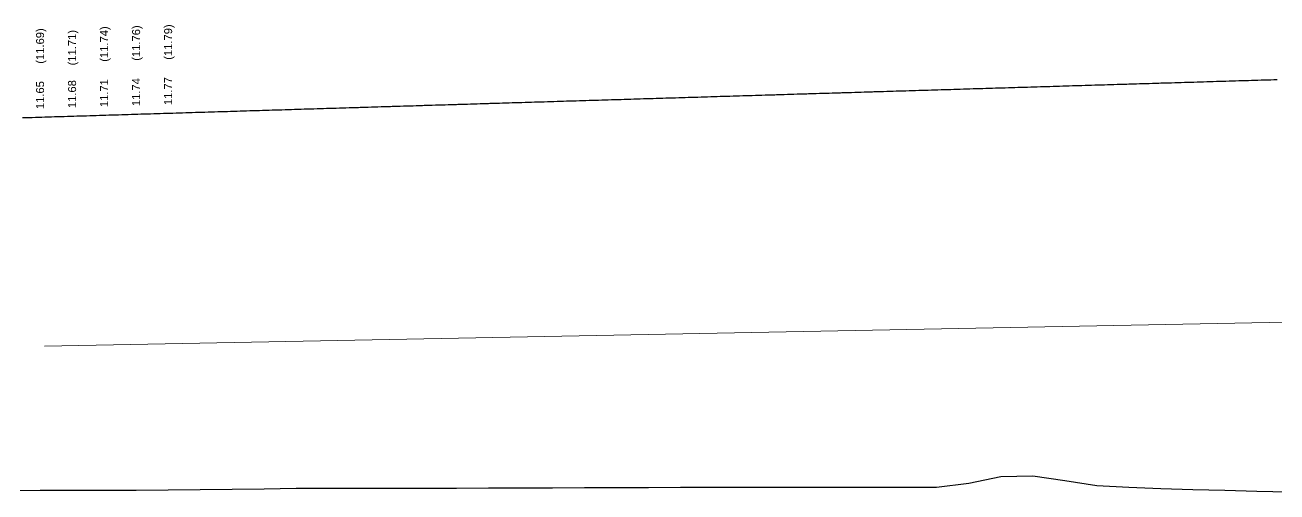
# Model space of a CAD drawing. Header units: millimetres. Extents: x 1864 to 10174863, y -4887456 to 5366151.
# Drawn here: x 9742549 to 9781645, y 4668 to 19246 of the extents above; entities that cross this region are included whole.
import ezdxf
from ezdxf.enums import TextEntityAlignment as Align

# ---------------------------------------------------------------- set-up
doc = ezdxf.new("R2010")
doc.units = ezdxf.units.MM
doc.layers.add('ИС_Тонкая', color=3, linetype='Continuous', lineweight=18)
for name, color, linetype in [('Красный профиль', 1, 'Continuous'), ('Рабочие отметки', 7, 'Continuous'), ('Рабочие отметки доп.', 7, 'Continuous'), ('Черный профиль', 3, 'Continuous')]:
    doc.layers.add(name, color=color, linetype=linetype)
doc.styles.get("Standard").update_dxf_attribs({"font": 'arial.ttf'})

msp = doc.modelspace()

# ---------------------------------------------------------------- linework, layer by layer
at = {"layer": 'ИС_Тонкая'}
msp.add_lwpolyline([(9809409.5, 10500.5), (9743154.9, 9216.6)], dxfattribs=at)
at = {"layer": 'Красный профиль', "linetype": 'Continuous', "flags": 128}
msp.add_lwpolyline([(9742471.9, 16355.3), (9742571.8, 16358.3), (9742671.8, 16361.4), (9742771.7, 16364.5), (9742871.7, 16367.5), (9742971.6, 16370.6), (9743018.1, 16372), (9743071.6, 16373.7), (9743171.5, 16376.8), (9743271.5, 16379.8), (9743371.4, 16382.9), (9743471.4, 16386), (9743571.3, 16389), (9743671.3, 16392.1), (9743771.2, 16395.2), (9743871.2, 16398.3), (9743971.1, 16401.3), (9744018.1, 16402.8), (9744071.1, 16404.4), (9744171, 16407.5), (9744271, 16410.5), (9744370.9, 16413.6), (9744470.9, 16416.7), (9744570.8, 16419.7), (9744670.8, 16422.8), (9744770.7, 16425.9), (9744870.7, 16428.9), (9744970.6, 16432), (9745018.1, 16433.5), (9745070.6, 16435.1), (9745170.5, 16438.1), (9745270.5, 16441.2), (9745370.4, 16444.3), (9745470.4, 16447.3), (9745570.3, 16450.4), (9745670.3, 16453.5), (9745770.2, 16456.5), (9745870.2, 16459.6), (9745970.1, 16462.7), (9746018.1, 16464.1), (9746070.1, 16465.7), (9746170, 16468.8), (9746270, 16471.9), (9746369.9, 16474.9), (9746469.9, 16478), (9746569.8, 16481.1), (9746669.8, 16484.1), (9746769.7, 16487.2), (9746869.7, 16490.3), (9746969.6, 16493.3), (9747018.1, 16494.8), (9747069.6, 16496.4), (9747169.5, 16499.5), (9747269.5, 16502.5), (9747369.4, 16505.6), (9747469.4, 16508.6), (9747569.3, 16511.7), (9747669.3, 16514.8), (9747769.2, 16517.8), (9747869.2, 16520.9), (9747969.1, 16524), (9748018.1, 16525.5), (9748069.1, 16527), (9748169, 16530.1), (9748269, 16533.1), (9748368.9, 16536.2), (9748468.9, 16539.3), (9748568.8, 16542.3), (9748668.8, 16545.4), (9748768.7, 16548.4), (9748868.7, 16551.5), (9748968.6, 16554.6), (9749018.1, 16556.1), (9749068.6, 16557.6), (9749168.5, 16560.7), (9749268.5, 16563.8), (9749368.4, 16566.8), (9749468.4, 16569.9), (9749568.3, 16572.9), (9749668.3, 16576), (9749768.2, 16579), (9749868.2, 16582.1), (9749968.1, 16585.2), (9750018.1, 16586.7), (9750068.1, 16588.2), (9750168, 16591.3), (9750268, 16594.3), (9750367.9, 16597.4), (9750467.9, 16600.5), (9750567.8, 16603.5), (9750667.8, 16606.6), (9750767.7, 16609.6), (9750867.7, 16612.7), (9750967.6, 16615.7), (9751018.1, 16617.3), (9751067.6, 16618.8), (9751167.5, 16621.9), (9751267.5, 16624.9), (9751367.4, 16628), (9751467.4, 16631), (9751567.3, 16634.1), (9751667.3, 16637.1), (9751767.2, 16640.2), (9751867.2, 16643.3), (9751967.1, 16646.3), (9752018.1, 16647.9), (9752067.1, 16649.4), (9752167, 16652.4), (9752267, 16655.5), (9752366.9, 16658.5), (9752466.9, 16661.6), (9752566.8, 16664.6), (9752666.8, 16667.7), (9752766.7, 16670.7), (9752866.7, 16673.8), (9752966.6, 16676.9), (9753018.1, 16678.4), (9753066.6, 16679.9), (9753166.5, 16683), (9753266.5, 16686), (9753366.4, 16689.1), (9753466.4, 16692.1), (9753566.3, 16695.2), (9753666.3, 16698.2), (9753766.2, 16701.3), (9753866.2, 16704.3), (9753966.1, 16707.4), (9754018.1, 16709), (9754066.1, 16710.4), (9754166, 16713.5), (9754266, 16716.5), (9754365.9, 16719.6), (9754465.9, 16722.6), (9754565.8, 16725.7), (9754665.8, 16728.7), (9754765.7, 16731.8), (9754865.7, 16734.8), (9754965.6, 16737.9), (9755018.1, 16739.5), (9755065.6, 16740.9), (9755165.5, 16744), (9755265.5, 16747), (9755365.4, 16750.1), (9755465.4, 16753.1), (9755565.3, 16756.2), (9755665.3, 16759.2), (9755765.2, 16762.3), (9755865.2, 16765.3), (9755965.1, 16768.4), (9756018.1, 16770), (9756065.1, 16771.4), (9756165, 16774.5), (9756265, 16777.5), (9756364.9, 16780.6), (9756464.9, 16783.6), (9756564.8, 16786.7), (9756664.8, 16789.7), (9756764.7, 16792.8), (9756864.7, 16795.8), (9756964.6, 16798.9), (9757018.1, 16800.5), (9757064.6, 16801.9), (9757164.5, 16804.9), (9757264.5, 16808), (9757364.4, 16811), (9757464.4, 16814.1), (9757564.3, 16817.1), (9757664.3, 16820.2), (9757764.3, 16823.2), (9757864.2, 16826.3), (9757964.2, 16829.3), (9758018.1, 16831), (9758064.1, 16832.4), (9758164.1, 16835.4), (9758264, 16838.4), (9758364, 16841.5), (9758463.9, 16844.5), (9758563.9, 16847.6), (9758663.8, 16850.6), (9758763.8, 16853.7), (9758863.7, 16856.7), (9758963.7, 16859.8), (9759018.1, 16861.4), (9759063.6, 16862.8), (9759163.6, 16865.8), (9759263.5, 16868.9), (9759363.5, 16871.9), (9759463.4, 16875), (9759563.4, 16878), (9759663.3, 16881), (9759763.3, 16884.1), (9759863.2, 16887.1), (9759963.2, 16890.2), (9760018.1, 16891.8), (9760063.1, 16893.2), (9760163.1, 16896.3), (9760263, 16899.3), (9760363, 16902.3), (9760462.9, 16905.4), (9760562.9, 16908.4), (9760662.8, 16911.5), (9760762.8, 16914.5), (9760862.7, 16917.5), (9760962.7, 16920.6), (9761018.1, 16922.3), (9761062.6, 16923.6), (9761162.6, 16926.7), (9761262.5, 16929.7), (9761362.5, 16932.7), (9761462.4, 16935.8), (9761562.4, 16938.8), (9761662.3, 16941.9), (9761762.3, 16944.9), (9761862.2, 16947.9), (9761962.2, 16951), (9762018.1, 16952.7), (9762062.1, 16954), (9762162.1, 16957), (9762262, 16960.1), (9762362, 16963.1), (9762461.9, 16966.2), (9762561.9, 16969.2), (9762661.8, 16972.2), (9762761.8, 16975.3), (9762861.7, 16978.3), (9762961.7, 16981.3), (9763018.1, 16983), (9763061.6, 16984.4), (9763161.6, 16987.4), (9763261.5, 16990.4), (9763361.5, 16993.5), (9763461.4, 16996.5), (9763561.4, 16999.5), (9763661.3, 17002.6), (9763761.3, 17005.6), (9763861.2, 17008.7), (9763961.2, 17011.7), (9764018.1, 17013.4), (9764061.1, 17014.7), (9764161.1, 17017.8), (9764261, 17020.8), (9764361, 17023.8), (9764460.9, 17026.9), (9764560.9, 17029.9), (9764660.8, 17032.9), (9764760.8, 17036), (9764860.7, 17039), (9764960.7, 17042), (9765018.1, 17043.8), (9765060.6, 17045.1), (9765160.6, 17048.1), (9765260.5, 17051.1), (9765360.5, 17054.2), (9765460.4, 17057.2), (9765560.4, 17060.2), (9765660.3, 17063.2), (9765760.3, 17066.3), (9765860.2, 17069.3), (9765960.2, 17072.3), (9766018.1, 17074.1), (9766060.1, 17075.4), (9766160.1, 17078.4), (9766260, 17081.4), (9766360, 17084.5), (9766459.9, 17087.5), (9766559.9, 17090.5), (9766659.8, 17093.6), (9766759.8, 17096.6), (9766859.7, 17099.6), (9766959.7, 17102.6), (9767018.1, 17104.4), (9767059.6, 17105.7), (9767159.6, 17108.7), (9767259.5, 17111.7), (9767359.5, 17114.8), (9767459.4, 17117.8), (9767559.4, 17120.8), (9767659.3, 17123.8), (9767759.3, 17126.9), (9767859.2, 17129.9), (9767959.2, 17132.9), (9768018.1, 17134.7), (9768059.1, 17136), (9768159.1, 17139), (9768259, 17142), (9768359, 17145), (9768458.9, 17148.1), (9768558.9, 17151.1), (9768658.8, 17154.1), (9768758.8, 17157.1), (9768858.7, 17160.2), (9768958.7, 17163.2), (9769018.1, 17165), (9769058.6, 17166.2), (9769158.6, 17169.2), (9769258.5, 17172.3), (9769358.5, 17175.3), (9769458.4, 17178.3), (9769558.4, 17181.3), (9769658.3, 17184.4), (9769758.3, 17187.4), (9769858.2, 17190.4), (9769958.2, 17193.4), (9770018.1, 17195.2), (9770058.1, 17196.5), (9770158.1, 17199.5), (9770258, 17202.5), (9770358, 17205.5), (9770457.9, 17208.6), (9770557.9, 17211.6), (9770657.8, 17214.6), (9770757.8, 17217.6), (9770857.7, 17220.6), (9770957.7, 17223.7), (9771018.1, 17225.5), (9771057.6, 17226.7), (9771157.6, 17229.7), (9771257.5, 17232.7), (9771357.5, 17235.8), (9771457.4, 17238.8), (9771557.4, 17241.8), (9771657.3, 17244.8), (9771757.3, 17247.8), (9771857.2, 17250.9), (9771957.2, 17253.9), (9772018.1, 17255.7), (9772057.1, 17256.9), (9772157.1, 17259.9), (9772257, 17262.9), (9772357, 17266), (9772456.9, 17269), (9772556.9, 17272), (9772656.8, 17275), (9772756.8, 17278), (9772856.7, 17281.1), (9772956.7, 17284.1), (9773018.1, 17285.9), (9773056.6, 17287.1), (9773156.6, 17290.1), (9773256.5, 17293.1), (9773356.5, 17296.1), (9773456.4, 17299.2), (9773556.4, 17302.2), (9773656.3, 17305.2), (9773756.3, 17308.2), (9773856.2, 17311.2), (9773956.2, 17314.2), (9774018.1, 17316.1), (9774056.1, 17317.3), (9774156.1, 17320.3), (9774256, 17323.3), (9774356, 17326.3), (9774455.9, 17329.3), (9774555.9, 17332.3), (9774655.8, 17335.4), (9774755.8, 17338.4), (9774855.7, 17341.4), (9774955.7, 17344.4), (9775018.1, 17346.3), (9775055.6, 17347.4), (9775155.6, 17350.4), (9775255.5, 17353.5), (9775355.5, 17356.5), (9775455.4, 17359.5), (9775555.4, 17362.5), (9775655.4, 17365.5), (9775755.3, 17368.5), (9775855.3, 17371.5), (9775955.2, 17374.6), (9776018.1, 17376.4), (9776055.2, 17377.6), (9776155.1, 17380.6), (9776255.1, 17383.6), (9776355, 17386.6), (9776455, 17389.6), (9776554.9, 17392.6), (9776654.9, 17395.6), (9776754.8, 17398.7), (9776854.8, 17401.7), (9776954.7, 17404.7), (9777018.1, 17406.6), (9777054.7, 17407.7), (9777154.6, 17410.7), (9777254.6, 17413.7), (9777354.5, 17416.7), (9777454.5, 17419.7), (9777554.4, 17422.7), (9777654.4, 17425.8), (9777754.3, 17428.8), (9777854.3, 17431.8), (9777954.2, 17434.8), (9778018.1, 17436.7), (9778054.2, 17437.8), (9778154.1, 17440.8), (9778254.1, 17443.8), (9778354, 17446.8), (9778454, 17449.8), (9778553.9, 17452.8), (9778653.9, 17455.8), (9778753.8, 17458.9), (9778853.8, 17461.9), (9778953.7, 17464.9), (9779018.1, 17466.8), (9779053.7, 17467.9), (9779153.6, 17470.9), (9779253.6, 17473.9), (9779353.5, 17476.9), (9779453.5, 17479.9), (9779553.4, 17482.9), (9779653.4, 17485.9), (9779753.3, 17488.9), (9779853.3, 17491.9), (9779953.2, 17494.9), (9780018.1, 17496.9), (9780053.2, 17498), (9780153.1, 17501), (9780253.1, 17504), (9780353, 17507), (9780453, 17510), (9780552.9, 17513), (9780652.9, 17516), (9780752.8, 17519), (9780852.8, 17522), (9780952.7, 17525), (9781018.1, 17527), (9781052.7, 17528), (9781152.6, 17531), (9781252.6, 17534), (9781352.5, 17537), (9781452.5, 17540), (9781552.4, 17543), (9781652.4, 17546)], dxfattribs=at)
at = {"layer": 'Черный профиль', "linetype": 'Continuous', "flags": 128}
msp.add_lwpolyline([(9742018.1, 4716.8), (9743018.1, 4720.2), (9744018.1, 4722.9), (9745018.1, 4725), (9746018.1, 4726.5), (9747018.1, 4729.6), (9748018.1, 4741.9), (9749018.1, 4755.4), (9750018.1, 4770.1), (9751018.1, 4785.6), (9752018.1, 4785.1), (9753018.1, 4785.3), (9754018.1, 4786.1), (9755018.1, 4787.8), (9756018.1, 4790.5), (9757018.1, 4793.8), (9758018.1, 4797.1), (9759018.1, 4800.4), (9760018.1, 4803.8), (9761018.1, 4807.1), (9762018.1, 4810.4), (9763018.1, 4813.7), (9764018.1, 4816.2), (9765018.1, 4816.3), (9766018.1, 4816.4), (9767018.1, 4816.5), (9768018.1, 4816.7), (9769018.1, 4816.8), (9770018.1, 4816.9), (9771018.1, 4817.1), (9772018.1, 4945), (9773018.1, 5151.4), (9774018.1, 5175.4), (9775018.1, 5029.1), (9776018.1, 4872.7), (9777018.1, 4815.8), (9778018.1, 4776), (9779018.1, 4748.8), (9780018.1, 4721.5), (9781018.1, 4694.3), (9782018.1, 4667.8)], dxfattribs=at)

# ---------------------------------------------------------------- texts
at = {"layer": 'Рабочие отметки', "linetype": 'Continuous'}
for s, p in [('11.77', (9747018.1, 16744.8)), ('11.65', (9743018.1, 16622)), ('11.68', (9744018.1, 16652.8)), ('11.71', (9745018.1, 16683.5)), ('11.74', (9746018.1, 16714.1))]:
    msp.add_text(s, height=250, rotation=90, dxfattribs=at).set_placement(p, align=Align.MIDDLE_LEFT)
at = {"layer": 'Рабочие отметки доп.', "linetype": 'Continuous'}
for s, p in [('(11.74)', (9745018.1, 18100.1)), ('(11.76)', (9746018.1, 18130.8)), ('(11.79)', (9747018.1, 18161.5)), ('(11.69)', (9743018.1, 18038.7)), ('(11.71)', (9744018.1, 17986.1))]:
    msp.add_text(s, height=250, rotation=90, dxfattribs=at).set_placement(p, align=Align.MIDDLE_LEFT)

doc.saveas('drawing.dxf')
